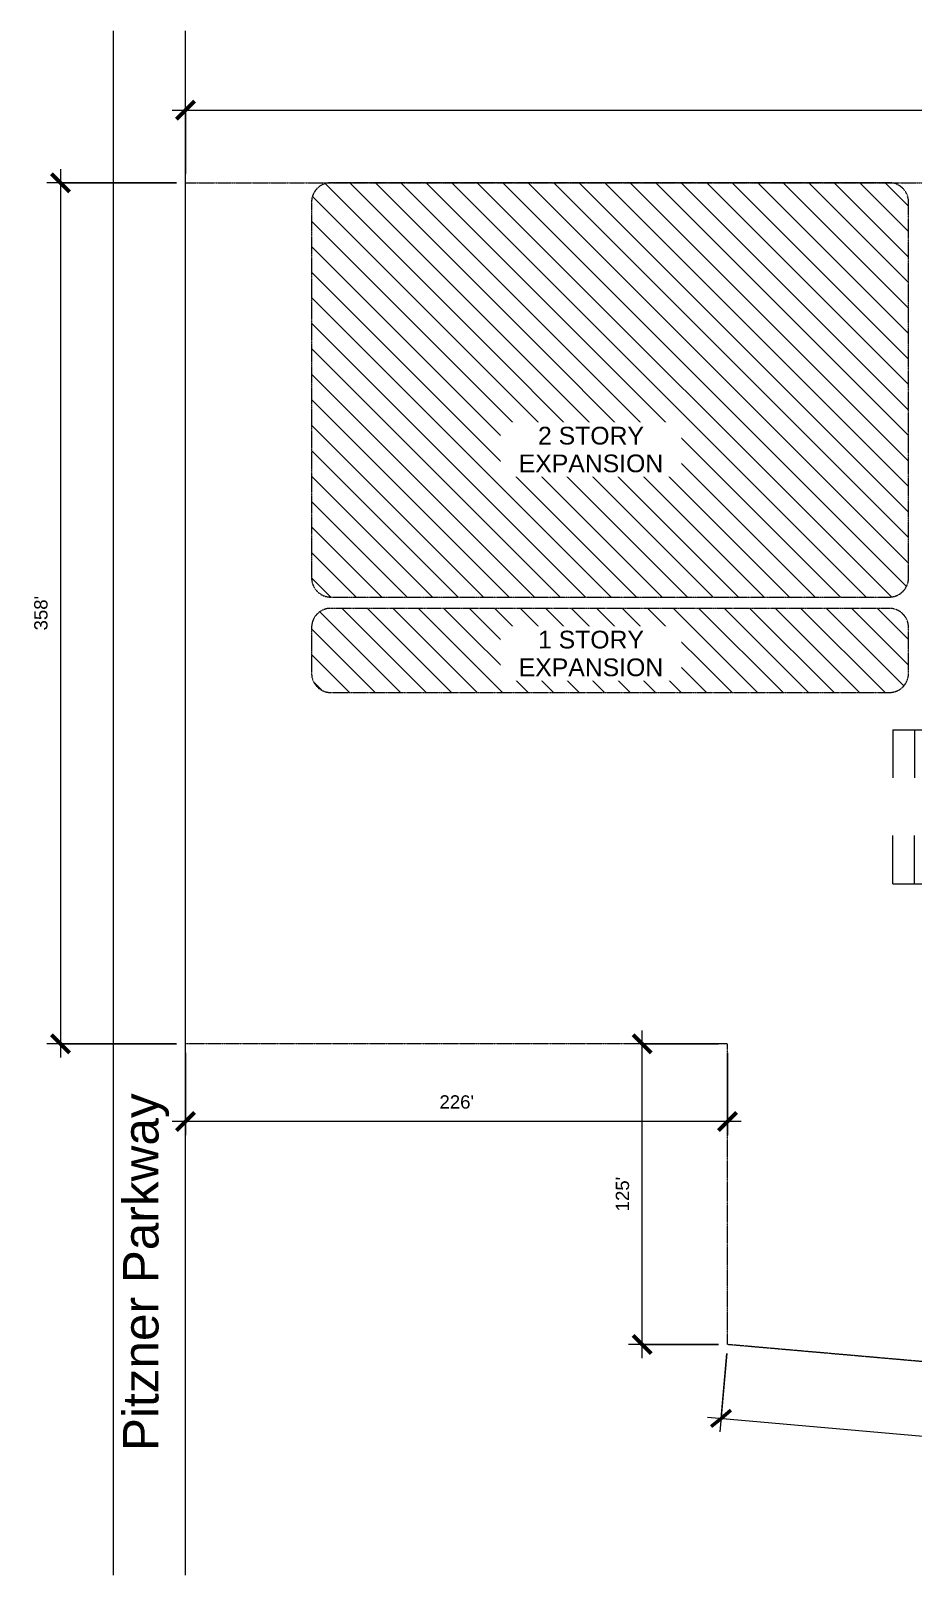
# Model space of a CAD drawing. Header units: inches. Extents: x -7427 to 42674, y -36022 to 16764.
# Drawn here: x 20296 to 24696, y -26422 to -18712 of the extents above; entities that cross this region are included whole.
import ezdxf

# ---------------------------------------------------------------- set-up
doc = ezdxf.new("R2010")
doc.units = ezdxf.units.IN
doc.header["$MEASUREMENT"] = 0
doc.linetypes.add('Hidden 1_8_', pattern=[0.1875, 0.125, -0.0625])
for name, color, linetype, lineweight in [('A-ANNO-DIMS', 211, 'Continuous', 9), ('A-ANNO-DIMS-720', 211, 'Continuous', 9), ('A-DETL-GENF', 92, 'Continuous', 9), ('A-DETL-HDLN', 90, 'Hidden 1_8_', 9), ('A-DETL-MEDM', 33, 'Continuous', 9), ('G-ANNO-TEXT', 231, 'Continuous', 9), ('L-SITE', 91, 'Continuous', 9)]:
    doc.layers.add(name, color=color, linetype=linetype, lineweight=lineweight)
doc.styles.add('Arial_1', font='arial.ttf', dxfattribs={"height": 88.517964})
doc.styles.add('Arial_2', font='arial.ttf', dxfattribs={"height": 66.388473})
doc.styles.add('Arial_3', font='arial.ttf', dxfattribs={"height": 177.035928})
doc.dimstyles.new('Linear_-_3_32__Arial', dxfattribs={"dimscale": 12, "dimtxt": 67.5, "dimasz": 7.5, "dimexe": 5.625, "dimexo": 3.75, "dimgap": 3.75, "dimtad": 1, "dimdec": 0, "dimrnd": 12, "dimzin": 1, "dimdsep": 46, "dimlunit": 4, "dimtxsty": 'Arial_2', "dimblk1": 'OBLIQUE', "dimblk2": 'OBLIQUE', "dimsah": 1, "dimcen": 0.09, "dimdle": 5.625, "dimazin": 0, "dimtfac": 1, "dimtdec": 4, "dimtix": 1, "dimtmove": 0, "dimatfit": 3, "dimfxl": 0, "dimtvp": 1, "dimfrac": 2, "dimtolj": 1, "dimtzin": 0, "dimarcsym": 0})
pattern_1 = [(135, (0, 0), (-63.6396, -63.6396), [])]

# ---------------------------------------------------------------- blocks, each defined once
blk = doc.blocks.new('Parking_Stall_Multiple - Parking_Stall_Multiple-258132-Level 1')
at = {"layer": 'L-SITE'}
for p, q in [((0, 4104), (0, 4212)), ((0, 4212), (240, 4212)), ((0, 4104), (240, 4104)), ((0, 3996), (0, 4104)), ((0, 4104), (240, 4104)), ((0, 3996), (240, 3996)), ((0, 3888), (0, 3996)), ((0, 3996), (240, 3996)), ((0, 3888), (240, 3888)), ((0, 3780), (0, 3888)), ((0, 3888), (240, 3888)), ((0, 3780), (240, 3780)), ((0, 3672), (0, 3780)), ((0, 3780), (240, 3780)), ((0, 3672), (240, 3672)), ((0, 3564), (0, 3672)), ((0, 3672), (240, 3672)), ((0, 3564), (240, 3564)), ((0, 3456), (0, 3564)), ((0, 3564), (240, 3564)), ((0, 3456), (240, 3456)), ((0, 3348), (0, 3456)), ((0, 3456), (240, 3456)), ((0, 3348), (240, 3348)), ((0, 3240), (0, 3348)), ((0, 3348), (240, 3348)), ((0, 3240), (240, 3240)), ((0, 3132), (0, 3240)), ((0, 3240), (240, 3240)), ((0, 3132), (240, 3132)), ((0, 3024), (0, 3132)), ((0, 3132), (240, 3132)), ((0, 3024), (240, 3024)), ((0, 2916), (0, 3024)), ((0, 3024), (240, 3024)), ((0, 2916), (240, 2916)), ((0, 2808), (0, 2916)), ((0, 2916), (240, 2916)), ((0, 2808), (240, 2808)), ((0, 2700), (0, 2808)), ((0, 2808), (240, 2808)), ((0, 2700), (240, 2700)), ((0, 2592), (0, 2700)), ((0, 2700), (240, 2700)), ((0, 2592), (240, 2592)), ((0, 2484), (0, 2592)), ((0, 2592), (240, 2592)), ((0, 2484), (240, 2484)), ((0, 2376), (0, 2484)), ((0, 2484), (240, 2484)), ((0, 2376), (240, 2376)), ((0, 2268), (0, 2376)), ((0, 2376), (240, 2376)), ((0, 2268), (240, 2268)), ((0, 2160), (0, 2268)), ((0, 2268), (240, 2268)), ((0, 2160), (240, 2160)), ((0, 2052), (0, 2160)), ((0, 2160), (240, 2160)), ((0, 2052), (240, 2052)), ((0, 1944), (0, 2052)), ((0, 2052), (240, 2052)), ((0, 1944), (240, 1944)), ((0, 1836), (0, 1944)), ((0, 1944), (240, 1944)), ((0, 1836), (240, 1836)), ((0, 1728), (0, 1836)), ((0, 1836), (240, 1836)), ((0, 1728), (240, 1728)), ((0, 1620), (0, 1728)), ((0, 1728), (240, 1728)), ((0, 1620), (240, 1620)), ((0, 1512), (0, 1620)), ((0, 1620), (240, 1620)), ((0, 1512), (240, 1512)), ((0, 1404), (0, 1512)), ((0, 1512), (240, 1512)), ((0, 1404), (240, 1404)), ((0, 1296), (0, 1404)), ((0, 1404), (240, 1404)), ((0, 1296), (240, 1296)), ((0, 1188), (0, 1296)), ((0, 1296), (240, 1296)), ((0, 1188), (240, 1188)), ((0, 1080), (0, 1188)), ((0, 1188), (240, 1188)), ((0, 1080), (240, 1080)), ((0, 972), (0, 1080)), ((0, 1080), (240, 1080)), ((0, 972), (240, 972)), ((0, 864), (0, 972)), ((0, 972), (240, 972)), ((0, 864), (240, 864)), ((0, 756), (0, 864)), ((0, 864), (240, 864)), ((0, 756), (240, 756)), ((0, 648), (0, 756)), ((0, 756), (240, 756)), ((0, 648), (240, 648)), ((0, 540), (0, 648)), ((0, 648), (240, 648)), ((0, 540), (240, 540)), ((0, 432), (0, 540)), ((0, 540), (240, 540)), ((0, 432), (240, 432)), ((0, 324), (0, 432)), ((0, 432), (240, 432)), ((0, 324), (240, 324)), ((0, 273.4), (0, 324)), ((0, 324), (240, 324)), ((0, 216), (0, 273.4)), ((0, 216), (240, 216)), ((0, 108), (0, 216)), ((0, 216), (240, 216)), ((0, 108), (240, 108)), ((0, 0), (0, 108)), ((0, 108), (240, 108)), ((0, 0), (240, 0))]:
    blk.add_line(p, q, dxfattribs=at)
blk = doc.blocks.new('Parking_Stall_Multiple - Parking_Stall_Multiple-257810-Level 1')
at = {"layer": 'L-SITE'}
for p, q in [((0, 0), (0, -108)), ((0, 0), (240, 0)), ((0, -108), (0, -216)), ((0, -108), (240, -108)), ((0, -108), (240, -108)), ((0, -216), (0, -273.4)), ((0, -216), (240, -216)), ((0, -216), (240, -216)), ((0, -273.4), (0, -324)), ((0, -324), (0, -432)), ((0, -324), (240, -324)), ((0, -324), (240, -324)), ((0, -432), (0, -540)), ((0, -432), (240, -432)), ((0, -432), (240, -432)), ((0, -540), (0, -648)), ((0, -540), (240, -540)), ((0, -540), (240, -540)), ((0, -648), (0, -756)), ((0, -648), (240, -648)), ((0, -648), (240, -648)), ((0, -756), (0, -864)), ((0, -756), (240, -756)), ((0, -756), (240, -756)), ((0, -864), (0, -972)), ((0, -864), (240, -864)), ((0, -864), (240, -864)), ((0, -972), (0, -1080)), ((0, -972), (240, -972)), ((0, -972), (240, -972)), ((0, -1080), (0, -1188)), ((0, -1080), (240, -1080)), ((0, -1080), (240, -1080)), ((0, -1188), (0, -1296)), ((0, -1188), (240, -1188)), ((0, -1188), (240, -1188)), ((0, -1296), (0, -1404)), ((0, -1296), (240, -1296)), ((0, -1296), (240, -1296)), ((0, -1404), (0, -1512)), ((0, -1404), (240, -1404)), ((0, -1404), (240, -1404)), ((0, -1512), (0, -1620)), ((0, -1512), (240, -1512)), ((0, -1512), (240, -1512)), ((0, -1620), (0, -1728)), ((0, -1620), (240, -1620)), ((0, -1620), (240, -1620)), ((0, -1728), (0, -1836)), ((0, -1728), (240, -1728)), ((0, -1728), (240, -1728)), ((0, -1836), (0, -1944)), ((0, -1836), (240, -1836)), ((0, -1836), (240, -1836)), ((0, -1944), (0, -2052)), ((0, -1944), (240, -1944)), ((0, -1944), (240, -1944)), ((0, -2052), (0, -2160)), ((0, -2052), (240, -2052)), ((0, -2052), (240, -2052)), ((0, -2160), (0, -2268)), ((0, -2160), (240, -2160)), ((0, -2160), (240, -2160)), ((0, -2268), (0, -2376)), ((0, -2268), (240, -2268)), ((0, -2268), (240, -2268)), ((0, -2376), (0, -2484)), ((0, -2376), (240, -2376)), ((0, -2376), (240, -2376)), ((0, -2484), (0, -2592)), ((0, -2484), (240, -2484)), ((0, -2484), (240, -2484)), ((0, -2592), (0, -2700)), ((0, -2592), (240, -2592)), ((0, -2592), (240, -2592)), ((0, -2700), (0, -2808)), ((0, -2700), (240, -2700)), ((0, -2700), (240, -2700)), ((0, -2808), (0, -2916)), ((0, -2808), (240, -2808)), ((0, -2808), (240, -2808)), ((0, -2916), (0, -3024)), ((0, -2916), (240, -2916)), ((0, -2916), (240, -2916)), ((0, -3024), (0, -3132)), ((0, -3024), (240, -3024)), ((0, -3024), (240, -3024)), ((0, -3132), (0, -3240)), ((0, -3132), (240, -3132)), ((0, -3132), (240, -3132)), ((0, -3240), (0, -3348)), ((0, -3240), (240, -3240)), ((0, -3240), (240, -3240)), ((0, -3348), (0, -3456)), ((0, -3348), (240, -3348)), ((0, -3348), (240, -3348)), ((0, -3456), (0, -3564)), ((0, -3456), (240, -3456)), ((0, -3456), (240, -3456)), ((0, -3564), (0, -3672)), ((0, -3564), (240, -3564)), ((0, -3564), (240, -3564)), ((0, -3672), (0, -3780)), ((0, -3672), (240, -3672)), ((0, -3672), (240, -3672)), ((0, -3780), (0, -3888)), ((0, -3780), (240, -3780)), ((0, -3780), (240, -3780)), ((0, -3888), (0, -3996)), ((0, -3888), (240, -3888)), ((0, -3888), (240, -3888)), ((0, -3996), (0, -4104)), ((0, -3996), (240, -3996)), ((0, -3996), (240, -3996)), ((0, -4104), (0, -4212)), ((0, -4104), (240, -4104)), ((0, -4104), (240, -4104)), ((0, -4212), (240, -4212))]:
    blk.add_line(p, q, dxfattribs=at)
blk = doc.blocks.new('DIMBLOCK22-Level 1')
at = {"layer": 'A-ANNO-DIMS-720'}
for p, q in [((23770.5, -25315.6), (23736.2, -25706.8)), ((23742.1, -25639.5), (23770.5, -25315.6)), ((23674.9, -25633.7), (29081.1, -26106.6)), ((29042.2, -25776.8), (29008, -26168)), ((29013.8, -26100.8), (29042.2, -25776.8))]:
    blk.add_line(p, q, dxfattribs=at)
at = {"layer": 'A-ANNO-DIMS-720', "lineweight": 50}
for p, q in [((23742.1, -25639.5), (23693.4, -25680.5)), ((23742.1, -25639.5), (23790.9, -25598.6)), ((29013.8, -26100.8), (29062.6, -26059.9)), ((29013.8, -26100.8), (28965.1, -26141.7))]:
    blk.add_line(p, q, dxfattribs=at)
at = {"layer": 'A-ANNO-DIMS-720', "color": 0, "insert": (26304.6, -25732.1), "char_height": 66.39, "width": 204.369, "attachment_point": 1, "rotation": 355, "line_spacing_factor": 0.938532, "style": 'Arial_2', "bg_fill": 3, "box_fill_scale": 1.25, "bg_fill_color": 0, "bg_fill_transparency": 0}
blk.add_mtext("441'", dxfattribs=at)
blk = doc.blocks.new('_Oblique')
at = {"color": 0, "linetype": 'ByBlock', "lineweight": -2}
blk.add_line((-0.5, -0.5), (0.5, 0.5), dxfattribs=at)
blk = doc.blocks.new('DIMBLOCK23-Level 1')
at = {"layer": 'A-ANNO-DIMS-720', "lineweight": 50}
for p, q in [((23347.6, -23769.7), (23302.6, -23724.7)), ((23347.6, -23769.7), (23392.6, -23814.7)), ((23347.6, -25270.7), (23302.6, -25225.7)), ((23347.6, -25270.7), (23392.6, -25315.7))]:
    blk.add_line(p, q, dxfattribs=at)
at = {"layer": 'A-ANNO-DIMS-720'}
for p, q in [((23347.6, -25338.2), (23347.6, -23702.2)), ((23729.4, -23769.7), (23280.1, -23769.7)), ((23347.6, -23769.7), (23729.4, -23769.7)), ((23729.4, -25270.7), (23280.1, -25270.7)), ((23347.6, -25270.7), (23729.4, -25270.7))]:
    blk.add_line(p, q, dxfattribs=at)
at = {"layer": 'A-ANNO-DIMS-720', "color": 0, "insert": (23216.4, -24605.4), "char_height": 66.39, "width": 204.369, "attachment_point": 1, "rotation": 90, "line_spacing_factor": 0.938532, "style": 'Arial_2', "bg_fill": 3, "box_fill_scale": 1.25, "bg_fill_color": 0, "bg_fill_transparency": 0}
blk.add_mtext("125'", dxfattribs=at)
blk = doc.blocks.new('DIMBLOCK64-Level 1')
at = {"layer": 'A-ANNO-DIMS-720'}
for p, q in [((21068.4, -23814.7), (21068.4, -24224.7)), ((21068.4, -24157.2), (21068.4, -23814.7)), ((23774.4, -23814.7), (23774.4, -24224.7)), ((23774.4, -24157.2), (23774.4, -23814.7)), ((23841.9, -24157.2), (21000.9, -24157.2))]:
    blk.add_line(p, q, dxfattribs=at)
at = {"layer": 'A-ANNO-DIMS-720', "lineweight": 50}
for p, q in [((21068.4, -24157.2), (21113.4, -24112.2)), ((23774.4, -24157.2), (23819.4, -24112.2)), ((21068.4, -24157.2), (21023.4, -24202.2)), ((23774.4, -24157.2), (23729.4, -24202.2))]:
    blk.add_line(p, q, dxfattribs=at)
at = {"layer": 'A-ANNO-DIMS-720', "color": 0, "insert": (22336.2, -24026.1), "char_height": 66.39, "width": 204.369, "attachment_point": 1, "line_spacing_factor": 0.938532, "style": 'Arial_2', "bg_fill": 3, "box_fill_scale": 1.25, "bg_fill_color": 0, "bg_fill_transparency": 0}
blk.add_mtext("226'", dxfattribs=at)
blk = doc.blocks.new('DIMBLOCK65-Level 1')
at = {"layer": 'A-ANNO-DIMS-720'}
for p, q in [((21068.4, -19425.1), (21068.4, -19039.9)), ((29046.1, -19425.1), (29046.1, -19039.9)), ((21000.9, -19107.4), (29113.6, -19107.4)), ((21068.4, -19107.4), (21068.4, -19425.1)), ((29046.1, -19107.4), (29046.1, -19425.1))]:
    blk.add_line(p, q, dxfattribs=at)
at = {"layer": 'A-ANNO-DIMS-720', "lineweight": 50}
for p, q in [((21068.4, -19107.4), (21023.4, -19152.4)), ((21068.4, -19107.4), (21113.4, -19062.4)), ((29046.1, -19107.4), (29001.1, -19152.4)), ((29046.1, -19107.4), (29091.1, -19062.4))]:
    blk.add_line(p, q, dxfattribs=at)
at = {"layer": 'A-ANNO-DIMS-720', "color": 0, "insert": (24972.1, -18976.3), "char_height": 66.39, "width": 204.369, "attachment_point": 1, "line_spacing_factor": 0.938532, "style": 'Arial_2', "bg_fill": 3, "box_fill_scale": 1.25, "bg_fill_color": 0, "bg_fill_transparency": 0}
blk.add_mtext("665'", dxfattribs=at)
blk = doc.blocks.new('DIMBLOCK66-Level 1')
at = {"layer": 'A-ANNO-DIMS-720', "lineweight": 50}
for p, q in [((20444, -19470.1), (20399, -19425.1)), ((20444, -19470.1), (20489, -19515.1)), ((20444, -23769.7), (20399, -23724.7)), ((20444, -23769.7), (20489, -23814.7))]:
    blk.add_line(p, q, dxfattribs=at)
at = {"layer": 'A-ANNO-DIMS-720'}
for p, q in [((20444, -19402.6), (20444, -23837.2)), ((21023.4, -19470.1), (20376.5, -19470.1)), ((20444, -19470.1), (21023.4, -19470.1)), ((21023.4, -23769.7), (20376.5, -23769.7)), ((20444, -23769.7), (21023.4, -23769.7))]:
    blk.add_line(p, q, dxfattribs=at)
at = {"layer": 'A-ANNO-DIMS-720', "color": 0, "insert": (20312.9, -21705), "char_height": 66.39, "width": 204.369, "attachment_point": 1, "rotation": 90, "line_spacing_factor": 0.938532, "style": 'Arial_2', "bg_fill": 3, "box_fill_scale": 1.25, "bg_fill_color": 0, "bg_fill_transparency": 0}
blk.add_mtext("358'", dxfattribs=at)

msp = doc.modelspace()

# ---------------------------------------------------------------- hatches: boundary and pattern name
at = {"layer": 'A-DETL-GENF'}
h = msp.add_hatch(dxfattribs=at)
h.set_pattern_fill('FP_1', color=9, style=0, pattern_type=2)
h.set_pattern_definition(pattern_1)
h.paths.add_polyline_path([(24582.1, -21538.4), (24589, -21538.1), (24595.8, -21537.4), (24602.5, -21536.2), (24609.2, -21534.5), (24615.7, -21532.3), (24622, -21529.7), (24628.1, -21526.6), (24634, -21523.1), (24639.6, -21519.2), (24645, -21514.9), (24650, -21510.3), (24654.7, -21505.2), (24659, -21499.9), (24662.9, -21494.3), (24666.4, -21488.4), (24669.4, -21482.3), (24672.1, -21475.9), (24674.2, -21469.4), (24675.9, -21462.8), (24677.2, -21455.7), (24677.9, -21449.2), (24678.1, -21442.4), (24677.9, -19559.2), (24677.1, -19552.4), (24675.9, -19545.6), (24674.2, -19539), (24672.1, -19532.5), (24669.4, -19526.2), (24666.4, -19520), (24662.9, -19514.2), (24659, -19508.5), (24654.7, -19503.2), (24650, -19498.2), (24645, -19493.5), (24639.6, -19489.2), (24634, -19485.3), (24628.1, -19481.8), (24622, -19478.7), (24615.7, -19476.1), (24609.2, -19473.9), (24602.5, -19472.2), (24595.8, -19471), (24589, -19470.3), (24575.4, -19470.1), (21786.8, -19470.3), (21780, -19471), (21773.2, -19472.2), (21766.6, -19473.9), (21760.1, -19476.1), (21753.7, -19478.7), (21747.6, -19481.8), (21741.7, -19485.3), (21736.1, -19489.2), (21730.8, -19493.5), (21725.7, -19498.2), (21721.1, -19503.2), (21716.8, -19508.5), (21712.9, -19514.2), (21709.4, -19520), (21706.3, -19526.2), (21703.7, -19532.5), (21701.5, -19539), (21699.8, -19545.6), (21698.6, -19552.4), (21697.9, -19559.2), (21697.6, -19566.1), (21697.9, -21449.2), (21698.6, -21456), (21699.8, -21462.8), (21701.5, -21469.4), (21703.7, -21475.9), (21706.3, -21482.3), (21709.4, -21488.4), (21712.9, -21494.3), (21716.8, -21499.9), (21721.1, -21505.2), (21725.7, -21510.3), (21730.8, -21514.9), (21736.1, -21519.2), (21741.7, -21523.1), (21747.6, -21526.6), (21753.7, -21529.7), (21760.1, -21532.3), (21766.6, -21534.5), (21773.2, -21536.2), (21780, -21537.4), (21786.8, -21538.1), (21793.6, -21538.4), (24575.4, -21538.4)], flags=0)
h = msp.add_hatch(dxfattribs=at)
h.set_pattern_fill('FP_1', color=9, style=0, pattern_type=2)
h.set_pattern_definition(pattern_1)
h.paths.add_polyline_path([(24582.1, -22014.9), (24589, -22014.7), (24595.8, -22014), (24602.5, -22012.7), (24609.2, -22011), (24615.7, -22008.9), (24622, -22006.3), (24628.1, -22003.2), (24634, -21999.7), (24639.6, -21995.8), (24645, -21991.5), (24650, -21986.8), (24654.7, -21981.8), (24659, -21976.5), (24662.9, -21970.8), (24666.4, -21964.9), (24669.4, -21958.8), (24672.1, -21952.5), (24674.2, -21946), (24675.9, -21939.3), (24677.1, -21932.6), (24677.9, -21925.8), (24678.1, -21918.9), (24677.9, -21684), (24677.1, -21677.1), (24675.9, -21670.4), (24674.2, -21663.8), (24672.1, -21657.3), (24669.4, -21650.9), (24666.4, -21644.8), (24662.9, -21638.9), (24659, -21633.3), (24654.7, -21627.9), (24650, -21622.9), (24645, -21618.3), (24639.6, -21614), (24634, -21610), (24628.1, -21606.5), (24622, -21603.5), (24615.7, -21600.9), (24609.2, -21598.7), (24602.5, -21597), (24595.8, -21595.8), (24589, -21595), (24575.4, -21594.8), (21786.8, -21595), (21780, -21595.8), (21773.2, -21597), (21766.6, -21598.7), (21760.1, -21600.9), (21753.7, -21603.5), (21747.6, -21606.5), (21741.7, -21610), (21736.1, -21614), (21730.8, -21618.3), (21725.7, -21622.9), (21721.1, -21627.9), (21716.8, -21633.3), (21712.9, -21638.9), (21709.4, -21644.8), (21706.3, -21650.9), (21703.7, -21657.3), (21701.5, -21663.8), (21699.8, -21670.4), (21698.6, -21677.1), (21697.9, -21684), (21697.6, -21690.8), (21697.9, -21925.8), (21698.6, -21932.6), (21699.8, -21939.3), (21701.5, -21946), (21703.7, -21952.5), (21706.3, -21958.8), (21709.4, -21964.9), (21712.9, -21970.8), (21716.8, -21976.5), (21721.1, -21981.8), (21725.7, -21986.8), (21730.8, -21991.5), (21736.1, -21995.8), (21741.7, -21999.7), (21747.6, -22003.2), (21753.7, -22006.3), (21760.1, -22008.9), (21766.6, -22011), (21773.2, -22012.7), (21780, -22014), (21786.8, -22014.7), (21793.6, -22014.9), (24575.4, -22014.9)], flags=0)

# ---------------------------------------------------------------- linework, layer by layer
at = {"layer": 'A-DETL-HDLN'}
for p, q in [((21068.4, -19470.1), (21793.6, -19470.1)), ((21793.6, -19470.1), (24582.1, -19470.1)), ((24582.1, -19470.1), (21793.6, -19470.1)), ((24582.1, -19470.1), (29046.1, -19470.1)), ((21697.6, -19566.1), (21697.6, -21442.4)), ((24678.1, -21442.4), (24678.1, -19566.1)), ((21793.6, -21538.4), (24582.1, -21538.4)), ((24582.1, -21594.8), (21793.6, -21594.8)), ((21697.6, -21690.8), (21697.6, -21918.9)), ((24678.1, -21918.9), (24678.1, -21690.8)), ((21793.6, -22014.9), (24582.1, -22014.9)), ((23774.4, -23769.7), (21068.4, -23769.7)), ((23774.4, -25270.7), (23774.4, -23769.7)), ((29046.1, -25732), (23774.4, -25270.7))]:
    msp.add_line(p, q, dxfattribs=at)
for centre, start, end in [((21793.6, -19566.1), 90, 180), ((24582.1, -19566.1), 0, 90), ((21793.6, -21442.4), 180, 270), ((24582.1, -21442.4), 270, 0), ((21793.6, -21690.8), 90, 180), ((24582.1, -21690.8), 0, 90), ((21793.6, -21918.9), 180, 270), ((24582.1, -21918.9), 270, 0)]:
    msp.add_arc(centre, 96, start, end, dxfattribs=at)
at = {"layer": 'A-DETL-MEDM'}
for p, q in [((20708.4, -26421.8), (20708.4, -18711.6)), ((21068.4, -26421.8), (21068.4, -18711.6))]:
    msp.add_line(p, q, dxfattribs=at)

# ---------------------------------------------------------------- block references
at = {"layer": 'L-SITE'}
for name, p, rotation in [('Parking_Stall_Multiple - Parking_Stall_Multiple-258132-Level 1', (24599.4, -22201.5), 269.9999999999997), ('Parking_Stall_Multiple - Parking_Stall_Multiple-257810-Level 1', (24599.4, -22969.5), 89.99999999999972)]:
    msp.add_blockref(name, p, dxfattribs=dict(at, rotation=rotation))

# ---------------------------------------------------------------- next in the draw order: texts
at = {"layer": 'G-ANNO-TEXT', "color": 7, "char_height": 88.52, "width": 858.6, "attachment_point": 2, "line_spacing_factor": 0.938532, "style": 'Arial_1', "bg_fill": 3, "box_fill_scale": 1.25, "bg_fill_color": 0, "bg_fill_transparency": 0}
for s, insert in [('2 STORY\\PEXPANSION', (23092.6, -20688.2)), ('1 STORY\\PEXPANSION', (23092.6, -21706.5))]:
    msp.add_mtext(s, dxfattribs=dict(at, insert=insert))
at = {"layer": 'G-ANNO-TEXT', "color": 7, "insert": (20756.3, -25802.7), "char_height": 177.036, "width": 2112.48, "attachment_point": 1, "rotation": 90, "line_spacing_factor": 0.938532, "style": 'Arial_3', "bg_fill": 3, "box_fill_scale": 1.25, "bg_fill_color": 0, "bg_fill_transparency": 0}
msp.add_mtext('Pitzner Parkway\\P', dxfattribs=at)

# ---------------------------------------------------------------- next in the draw order: dimensions: what is measured, and where the dimension line sits
at = {"layer": 'A-ANNO-DIMS'}
dim = msp.add_linear_dim(base=(29046.1, -19107.4), p1=(21068.4, -19470.1), p2=(29046.1, -19470.1), dimstyle='Linear_-_3_32__Arial', override={"dimpost": '<>', "dimfxl": 7977.725351}, dxfattribs=at)
dim.commit()
dim.dimension.update_dxf_attribs({"geometry": 'DIMBLOCK65-Level 1', "text_midpoint": (25057.3, -19028.6)})
dim = msp.add_linear_dim(base=(29013.8, -26100.8), p1=(23774.4, -25270.7), p2=(29046.1, -25732), angle=355, dimstyle='Linear_-_3_32__Arial', override={"dimpost": '<>', "dimfxl": 5291.862486}, dxfattribs=at)
dim.commit()
dim.dimension.update_dxf_attribs({"geometry": 'DIMBLOCK22-Level 1', "text_midpoint": (26384.9, -25791.6)})

# ---------------------------------------------------------------- next in the draw order: dimensions: what is measured, and where the dimension line sits
dim = msp.add_linear_dim(base=(23347.6, -23769.7), p1=(23774.4, -25270.7), p2=(23774.4, -23769.7), angle=90, dimstyle='Linear_-_3_32__Arial', override={"dimpost": '<>', "dimfxl": 1501.049864}, dxfattribs=at)
dim.commit()
dim.dimension.update_dxf_attribs({"geometry": 'DIMBLOCK23-Level 1', "text_midpoint": (23268.7, -24520.2)})

# ---------------------------------------------------------------- next in the draw order: dimensions: what is measured, and where the dimension line sits
dim = msp.add_linear_dim(base=(21068.4, -24157.2), p1=(23774.4, -23769.7), p2=(21068.4, -23769.7), dimstyle='Linear_-_3_32__Arial', override={"dimpost": '<>', "dimfxl": 2706}, dxfattribs=at)
dim.commit()
dim.dimension.update_dxf_attribs({"geometry": 'DIMBLOCK64-Level 1', "text_midpoint": (22421.4, -24078.4)})

# ---------------------------------------------------------------- next in the draw order: dimensions: what is measured, and where the dimension line sits
dim = msp.add_linear_dim(base=(20444, -23769.7), p1=(21068.4, -19470.1), p2=(21068.4, -23769.7), angle=90, dimstyle='Linear_-_3_32__Arial', override={"dimpost": '<>', "dimfxl": 4299.634203}, dxfattribs=at)
dim.commit()
dim.dimension.update_dxf_attribs({"geometry": 'DIMBLOCK66-Level 1', "text_midpoint": (20365.1, -21619.9)})

doc.saveas('drawing.dxf')
